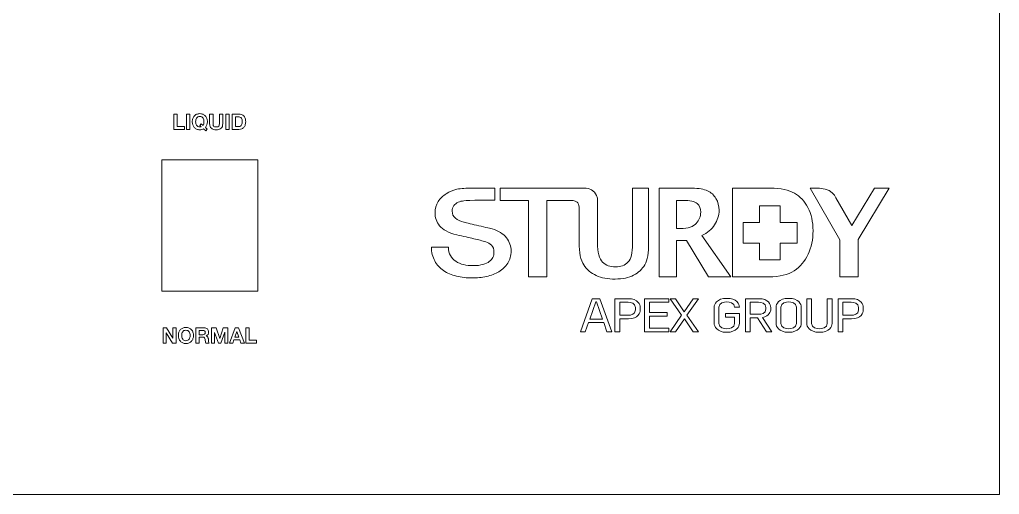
# Model space of a CAD drawing. Header units: millimetres. Extents: x 0 to 80449, y -23917 to 9476.
# Drawn here: x 10029.6 to 10253.8, y 4154.7 to 4263.3 of the extents above; entities that cross this region are included whole.
import ezdxf

# ---------------------------------------------------------------- set-up
doc = ezdxf.new("R2010")
doc.units = ezdxf.units.MM
doc.layers.get('0').update_dxf_attribs({"lineweight": 15})

msp = doc.modelspace()

# ---------------------------------------------------------------- linework, layer by layer
for q in [(10253.786, 4374.706), (9503.786, 4154.706)]:
    msp.add_line((10253.786, 4154.706), q)
for points in [[(10065.659, 4241.669), (10065.659, 4238.794), (10067.377, 4238.794), (10067.377, 4238.142), (10064.883, 4238.142), (10064.883, 4241.669), (10065.659, 4241.669)], [(10068.587, 4241.669), (10068.587, 4238.142), (10067.812, 4238.142), (10067.812, 4241.669), (10068.587, 4241.669)], [(10077.546, 4241.669), (10077.546, 4238.142), (10076.771, 4238.142), (10076.771, 4241.669), (10077.546, 4241.669)], [(10198.936, 4216.834), (10198.936, 4220.71), (10203.65, 4220.71)], [(10203.65, 4220.71), (10203.65, 4216.834)], [(10198.936, 4212.118), (10195.16, 4212.118), (10195.16, 4216.834), (10198.936, 4216.834)], [(10203.65, 4216.834), (10207.524, 4216.834), (10207.524, 4212.118)], [(10203.65, 4212.118), (10203.65, 4208.346), (10198.936, 4208.346), (10198.936, 4212.118)], [(10207.524, 4212.118), (10203.65, 4212.118)], [(10164.007, 4191.864), (10163.261, 4194.003), (10159.799, 4194.003), (10159.023, 4191.864), (10157.917, 4191.864), (10160.589, 4199.452), (10162.384, 4199.452), (10165.099, 4191.864), (10164.007, 4191.864)], [(10161.608, 4198.697), (10161.422, 4198.697), (10160.057, 4194.801), (10162.973, 4194.801), (10161.608, 4198.697)], [(10172.613, 4191.864), (10172.613, 4199.452), (10178.142, 4199.452), (10178.142, 4198.643), (10173.719, 4198.643), (10173.719, 4196.28), (10177.812, 4196.28), (10177.812, 4195.472), (10173.719, 4195.472), (10173.719, 4192.673), (10178.142, 4192.673), (10178.142, 4191.864), (10172.613, 4191.864)], [(10183.717, 4191.864), (10181.706, 4194.865), (10179.71, 4191.864), (10178.445, 4191.864), (10181.088, 4195.674), (10178.46, 4199.452), (10179.695, 4199.452), (10181.692, 4196.472), (10183.731, 4199.452), (10184.952, 4199.452), (10182.309, 4195.685), (10184.981, 4191.864), (10183.717, 4191.864)], [(10063.202, 4192.807), (10064.674, 4190.441), (10064.684, 4190.441), (10064.684, 4192.807), (10065.41, 4192.807), (10065.41, 4189.28), (10064.634, 4189.28), (10063.167, 4191.641), (10063.158, 4191.641), (10063.158, 4189.28), (10062.431, 4189.28), (10062.431, 4192.807), (10063.202, 4192.807)], [(10074.59, 4192.807), (10075.416, 4190.382), (10075.425, 4190.382), (10076.205, 4192.807), (10077.298, 4192.807), (10077.298, 4189.28), (10076.571, 4189.28), (10076.571, 4191.779), (10076.562, 4191.779), (10075.697, 4189.28), (10075.1, 4189.28), (10074.235, 4191.754), (10074.225, 4191.754), (10074.225, 4189.28), (10073.499, 4189.28), (10073.499, 4192.807), (10074.59, 4192.807)], [(10079.737, 4192.807), (10081.056, 4189.28), (10080.251, 4189.28), (10079.984, 4190.066), (10078.665, 4190.066), (10078.389, 4189.28), (10077.608, 4189.28), (10078.942, 4192.807), (10079.737, 4192.807)], [(10079.781, 4190.643), (10079.337, 4191.937), (10079.327, 4191.937), (10078.868, 4190.643), (10079.781, 4190.643)], [(10082.137, 4192.807), (10082.137, 4189.932), (10083.856, 4189.932), (10083.856, 4189.28), (10081.362, 4189.28), (10081.362, 4192.807), (10082.137, 4192.807)]]:
    msp.add_lwpolyline(points)
msp.add_lwpolyline([(10062.136, 4201.206), (10084.136, 4201.206), (10084.136, 4231.206), (10062.136, 4231.206)], close=True)
for points, knots in [([(10071.704, 4238.266), (10071.47, 4238.131), (10071.185, 4238.063), (10070.849, 4238.063), (10070.579, 4238.063), (10070.336, 4238.11), (10070.121, 4238.204), (10069.905, 4238.298), (10069.723, 4238.427), (10069.575, 4238.592), (10069.427, 4238.757), (10069.313, 4238.95), (10069.234, 4239.172), (10069.155, 4239.394), (10069.116, 4239.634), (10069.116, 4239.891), (10069.116, 4240.154), (10069.155, 4240.398), (10069.234, 4240.624), (10069.313, 4240.85), (10069.427, 4241.046), (10069.575, 4241.214), (10069.723, 4241.382), (10069.905, 4241.514), (10070.121, 4241.609), (10070.336, 4241.705), (10070.579, 4241.752), (10070.849, 4241.752), (10071.123, 4241.752), (10071.366, 4241.705), (10071.58, 4241.609), (10071.794, 4241.514), (10071.975, 4241.382), (10072.123, 4241.214), (10072.271, 4241.046), (10072.385, 4240.85), (10072.464, 4240.624), (10072.543, 4240.398), (10072.583, 4240.154), (10072.583, 4239.891), (10072.583, 4239.634), (10072.543, 4239.395), (10072.464, 4239.174), (10072.385, 4238.954), (10072.271, 4238.76), (10072.123, 4238.592), (10072.123, 4238.592), (10072.563, 4238.192), (10072.563, 4238.192), (10072.563, 4238.192), (10072.202, 4237.816), (10072.202, 4237.816), (10072.202, 4237.816), (10071.704, 4238.266), (10071.704, 4238.266)], [0, 0, 0, 0, 1, 1, 1, 2, 2, 2, 3, 3, 3, 4, 4, 4, 5, 5, 5, 6, 6, 6, 7, 7, 7, 8, 8, 8, 9, 9, 9, 10, 10, 10, 11, 11, 11, 12, 12, 12, 13, 13, 13, 14, 14, 14, 15, 15, 15, 16, 16, 16, 17, 17, 17, 18, 18, 18, 18]), ([(10075.704, 4238.411), (10075.437, 4238.179), (10075.069, 4238.063), (10074.597, 4238.063), (10074.12, 4238.063), (10073.751, 4238.178), (10073.489, 4238.409), (10073.227, 4238.639), (10073.096, 4238.995), (10073.096, 4239.476), (10073.096, 4239.476), (10073.096, 4241.669), (10073.096, 4241.669), (10073.096, 4241.669), (10073.872, 4241.669), (10073.872, 4241.669), (10073.872, 4241.669), (10073.872, 4239.476), (10073.872, 4239.476), (10073.872, 4239.38), (10073.88, 4239.286), (10073.897, 4239.194), (10073.913, 4239.102), (10073.948, 4239.02), (10074, 4238.95), (10074.052, 4238.879), (10074.126, 4238.821), (10074.22, 4238.777), (10074.314, 4238.732), (10074.44, 4238.71), (10074.597, 4238.71), (10074.874, 4238.71), (10075.065, 4238.772), (10075.171, 4238.895), (10075.276, 4239.019), (10075.328, 4239.212), (10075.328, 4239.476), (10075.328, 4239.476), (10075.328, 4241.669), (10075.328, 4241.669), (10075.328, 4241.669), (10076.104, 4241.669), (10076.104, 4241.669), (10076.104, 4241.669), (10076.104, 4239.476), (10076.104, 4239.476), (10076.104, 4238.998), (10075.971, 4238.644), (10075.704, 4238.411)], [0, 0, 0, 0, 1, 1, 1, 2, 2, 2, 3, 3, 3, 4, 4, 4, 5, 5, 5, 6, 6, 6, 7, 7, 7, 8, 8, 8, 9, 9, 9, 10, 10, 10, 11, 11, 11, 12, 12, 12, 13, 13, 13, 14, 14, 14, 15, 15, 15, 16, 16, 16, 16]), ([(10079.749, 4241.669), (10079.976, 4241.669), (10080.187, 4241.633), (10080.384, 4241.56), (10080.579, 4241.487), (10080.749, 4241.379), (10080.892, 4241.234), (10081.036, 4241.089), (10081.147, 4240.908), (10081.228, 4240.691), (10081.308, 4240.474), (10081.349, 4240.218), (10081.349, 4239.925), (10081.349, 4239.668), (10081.316, 4239.431), (10081.251, 4239.214), (10081.184, 4238.997), (10081.085, 4238.809), (10080.952, 4238.651), (10080.818, 4238.493), (10080.652, 4238.369), (10080.453, 4238.278), (10080.254, 4238.187), (10080.019, 4238.142), (10079.749, 4238.142), (10079.749, 4238.142), (10078.228, 4238.142), (10078.228, 4238.142), (10078.228, 4238.142), (10078.228, 4241.669), (10078.228, 4241.669), (10078.228, 4241.669), (10079.749, 4241.669), (10079.749, 4241.669)], [0, 0, 0, 0, 1, 1, 1, 2, 2, 2, 3, 3, 3, 4, 4, 4, 5, 5, 5, 6, 6, 6, 7, 7, 7, 8, 8, 8, 9, 9, 9, 10, 10, 10, 11, 11, 11, 11]), ([(10071.59, 4239.081), (10071.656, 4239.17), (10071.708, 4239.28), (10071.748, 4239.412), (10071.788, 4239.543), (10071.808, 4239.703), (10071.808, 4239.891), (10071.808, 4240.045), (10071.79, 4240.195), (10071.755, 4240.34), (10071.721, 4240.485), (10071.666, 4240.614), (10071.59, 4240.728), (10071.514, 4240.842), (10071.415, 4240.932), (10071.294, 4240.999), (10071.172, 4241.067), (10071.023, 4241.101), (10070.849, 4241.101), (10070.675, 4241.101), (10070.527, 4241.067), (10070.405, 4241), (10070.283, 4240.932), (10070.184, 4240.842), (10070.108, 4240.729), (10070.033, 4240.615), (10069.978, 4240.486), (10069.943, 4240.342), (10069.909, 4240.197), (10069.891, 4240.048), (10069.891, 4239.893), (10069.891, 4239.745), (10069.909, 4239.601), (10069.943, 4239.462), (10069.978, 4239.322), (10070.033, 4239.197), (10070.108, 4239.085), (10070.184, 4238.973), (10070.283, 4238.883), (10070.405, 4238.816), (10070.527, 4238.749), (10070.675, 4238.715), (10070.849, 4238.715), (10070.931, 4238.715), (10070.994, 4238.718), (10071.037, 4238.724), (10071.08, 4238.73), (10071.121, 4238.742), (10071.161, 4238.76), (10071.161, 4238.76), (10070.829, 4239.061), (10070.829, 4239.061), (10070.829, 4239.061), (10071.19, 4239.446), (10071.19, 4239.446), (10071.19, 4239.446), (10071.59, 4239.081), (10071.59, 4239.081)], [0, 0, 0, 0, 1, 1, 1, 2, 2, 2, 3, 3, 3, 4, 4, 4, 5, 5, 5, 6, 6, 6, 7, 7, 7, 8, 8, 8, 9, 9, 9, 10, 10, 10, 11, 11, 11, 12, 12, 12, 13, 13, 13, 14, 14, 14, 15, 15, 15, 16, 16, 16, 17, 17, 17, 18, 18, 18, 19, 19, 19, 19]), ([(10079.695, 4238.794), (10079.806, 4238.794), (10079.915, 4238.812), (10080.021, 4238.849), (10080.126, 4238.885), (10080.22, 4238.945), (10080.302, 4239.029), (10080.384, 4239.113), (10080.45, 4239.222), (10080.5, 4239.357), (10080.549, 4239.492), (10080.574, 4239.657), (10080.574, 4239.851), (10080.574, 4240.029), (10080.557, 4240.19), (10080.522, 4240.333), (10080.487, 4240.476), (10080.431, 4240.598), (10080.351, 4240.701), (10080.272, 4240.803), (10080.168, 4240.881), (10080.038, 4240.935), (10079.908, 4240.99), (10079.747, 4241.017), (10079.556, 4241.017), (10079.556, 4241.017), (10079.003, 4241.017), (10079.003, 4241.017), (10079.003, 4241.017), (10079.003, 4238.794), (10079.003, 4238.794), (10079.003, 4238.794), (10079.695, 4238.794), (10079.695, 4238.794)], [0, 0, 0, 0, 1, 1, 1, 2, 2, 2, 3, 3, 3, 4, 4, 4, 5, 5, 5, 6, 6, 6, 7, 7, 7, 8, 8, 8, 9, 9, 9, 10, 10, 10, 11, 11, 11, 11]), ([(10127.745, 4211.238), (10127.745, 4210.483), (10127.89, 4209.837), (10128.183, 4209.303), (10128.476, 4208.768), (10128.884, 4208.33), (10129.407, 4207.99), (10129.929, 4207.648), (10130.529, 4207.4), (10131.209, 4207.243), (10131.889, 4207.086), (10132.625, 4207.007), (10133.42, 4207.007), (10134.277, 4207.007), (10135.008, 4207.095), (10135.615, 4207.271), (10136.221, 4207.446), (10136.712, 4207.671), (10137.089, 4207.949), (10137.465, 4208.225), (10137.737, 4208.543), (10137.903, 4208.902), (10138.071, 4209.261), (10138.155, 4209.625), (10138.155, 4209.994), (10138.155, 4210.75), (10137.961, 4211.307), (10137.574, 4211.667), (10137.187, 4212.026), (10136.764, 4212.279), (10136.305, 4212.427), (10135.51, 4212.684), (10134.585, 4212.929), (10133.53, 4213.16), (10132.474, 4213.39), (10131.173, 4213.69), (10129.626, 4214.058), (10128.664, 4214.28), (10127.865, 4214.569), (10127.227, 4214.929), (10126.59, 4215.289), (10126.083, 4215.69), (10125.707, 4216.131), (10125.33, 4216.574), (10125.063, 4217.044), (10124.907, 4217.542), (10124.75, 4218.04), (10124.672, 4218.546), (10124.672, 4219.063), (10124.672, 4220.058), (10124.907, 4220.919), (10125.378, 4221.648), (10125.848, 4222.376), (10126.47, 4222.979), (10127.243, 4223.459), (10128.016, 4223.937), (10128.642, 4224.229), (10129.625, 4224.46), (10130.607, 4224.69), (10131.947, 4224.697), (10132.95, 4224.697), (10134.121, 4224.697), (10138.379, 4224.697), (10138.379, 4224.697), (10138.379, 4224.697), (10138.366, 4221.943), (10138.366, 4221.943), (10138.366, 4221.943), (10131.913, 4221.983), (10131.269, 4221.849), (10130.791, 4221.749), (10130.368, 4221.703), (10129.971, 4221.509), (10129.573, 4221.316), (10129.244, 4221.053), (10128.983, 4220.721), (10128.722, 4220.39), (10128.592, 4219.975), (10128.592, 4219.478), (10128.592, 4218.776), (10128.836, 4218.229), (10129.328, 4217.832), (10129.819, 4217.435), (10130.462, 4217.136), (10131.256, 4216.933), (10131.34, 4216.916), (10131.669, 4216.837), (10132.244, 4216.698), (10132.819, 4216.56), (10133.462, 4216.408), (10134.173, 4216.242), (10134.883, 4216.076), (10135.578, 4215.915), (10136.258, 4215.758), (10136.937, 4215.601), (10137.423, 4215.486), (10137.715, 4215.412), (10138.447, 4215.21), (10139.084, 4214.934), (10139.629, 4214.584), (10140.172, 4214.234), (10140.626, 4213.832), (10140.992, 4213.381), (10141.358, 4212.929), (10141.629, 4212.445), (10141.808, 4211.929), (10141.984, 4211.413), (10142.074, 4210.897), (10142.074, 4210.381), (10142.074, 4209.275), (10141.818, 4208.33), (10141.306, 4207.548), (10140.794, 4206.764), (10140.119, 4206.123), (10139.283, 4205.626), (10138.447, 4205.127), (10137.496, 4204.764), (10136.43, 4204.534), (10135.364, 4204.303), (10134.277, 4204.188), (10133.169, 4204.188), (10131.894, 4204.188), (10130.692, 4204.326), (10129.563, 4204.602), (10128.435, 4204.879), (10127.452, 4205.303), (10126.616, 4205.875), (10125.78, 4206.446), (10125.111, 4207.179), (10124.61, 4208.073), (10124.108, 4208.966), (10123.846, 4210.022), (10123.825, 4211.238), (10123.825, 4211.238), (10127.745, 4211.238), (10127.745, 4211.238)], [0, 0, 0, 0, 1, 1, 1, 2, 2, 2, 3, 3, 3, 4, 4, 4, 5, 5, 5, 6, 6, 6, 7, 7, 7, 8, 8, 8, 9, 9, 9, 10, 10, 10, 11, 11, 11, 12, 12, 12, 13, 13, 13, 14, 14, 14, 15, 15, 15, 16, 16, 16, 17, 17, 17, 18, 18, 18, 19, 19, 19, 20, 20, 20, 21, 21, 21, 22, 22, 22, 23, 23, 23, 24, 24, 24, 25, 25, 25, 26, 26, 26, 27, 27, 27, 28, 28, 28, 29, 29, 29, 30, 30, 30, 31, 31, 31, 32, 32, 32, 33, 33, 33, 34, 34, 34, 35, 35, 35, 36, 36, 36, 37, 37, 37, 38, 38, 38, 39, 39, 39, 40, 40, 40, 41, 41, 41, 42, 42, 42, 43, 43, 43, 44, 44, 44, 45, 45, 45, 45]), ([(10175.915, 4204.446), (10175.915, 4204.446), (10175.915, 4224.697), (10175.915, 4224.697), (10175.915, 4224.697), (10183.485, 4224.697), (10183.485, 4224.697), (10185.035, 4224.697), (10186.215, 4224.504), (10187.026, 4224.117), (10187.835, 4223.729), (10188.476, 4223.141), (10188.945, 4222.353), (10189.414, 4221.564), (10189.65, 4220.673), (10189.65, 4219.68), (10189.65, 4218.496), (10189.305, 4217.376), (10188.624, 4216.323), (10187.939, 4215.271), (10186.974, 4214.467), (10185.727, 4213.912), (10185.727, 4213.912), (10192.334, 4204.446), (10192.334, 4204.446), (10192.334, 4204.446), (10187.211, 4204.446), (10187.211, 4204.446), (10187.211, 4204.446), (10182.164, 4212.737), (10182.164, 4212.737), (10182.164, 4212.737), (10179.876, 4212.737), (10179.876, 4212.737), (10179.876, 4212.737), (10179.876, 4204.446), (10179.876, 4204.446), (10179.876, 4204.446), (10175.915, 4204.446), (10175.915, 4204.446)], [0, 0, 0, 0, 1, 1, 1, 2, 2, 2, 3, 3, 3, 4, 4, 4, 5, 5, 5, 6, 6, 6, 7, 7, 7, 8, 8, 8, 9, 9, 9, 10, 10, 10, 11, 11, 11, 12, 12, 12, 13, 13, 13, 13]), ([(10192.716, 4204.446), (10192.716, 4204.446), (10192.716, 4224.697), (10192.716, 4224.697), (10192.716, 4224.697), (10201.429, 4224.697), (10201.429, 4224.697), (10203.765, 4224.697), (10205.581, 4224.323), (10206.879, 4223.576), (10208.181, 4222.828), (10209.216, 4221.726), (10209.986, 4220.271), (10210.757, 4218.816), (10211.143, 4217.057), (10211.143, 4214.997), (10211.143, 4212.981), (10210.775, 4211.178), (10210.041, 4209.592), (10209.308, 4208.004), (10208.239, 4206.749), (10206.834, 4205.828), (10205.43, 4204.907), (10203.503, 4204.446), (10201.061, 4204.446), (10201.061, 4204.446), (10192.716, 4204.446), (10192.716, 4204.446)], [0, 0, 0, 0, 1, 1, 1, 2, 2, 2, 3, 3, 3, 4, 4, 4, 5, 5, 5, 6, 6, 6, 7, 7, 7, 8, 8, 8, 9, 9, 9, 9]), ([(10217.263, 4204.446), (10217.263, 4204.446), (10217.263, 4212.93), (10217.263, 4212.93), (10217.263, 4212.93), (10210.457, 4224.697), (10210.457, 4224.697), (10210.457, 4224.697), (10212.074, 4224.697), (10212.074, 4224.697), (10212.074, 4224.697), (10213.651, 4224.765), (10214.818, 4224.159), (10215.987, 4223.552), (10216.363, 4222.524), (10216.363, 4222.524), (10216.363, 4222.524), (10220.05, 4216.151), (10220.05, 4216.151), (10220.05, 4216.151), (10225.201, 4224.697), (10225.201, 4224.697), (10225.201, 4224.697), (10228.543, 4224.697), (10228.543, 4224.697), (10228.543, 4224.697), (10221.47, 4212.956), (10221.47, 4212.956), (10221.47, 4212.956), (10221.47, 4204.446), (10221.47, 4204.446), (10221.47, 4204.446), (10217.263, 4204.446), (10217.263, 4204.446)], [0, 0, 0, 0, 1, 1, 1, 2, 2, 2, 3, 3, 3, 4, 4, 4, 5, 5, 5, 6, 6, 6, 7, 7, 7, 8, 8, 8, 9, 9, 9, 10, 10, 10, 11, 11, 11, 11]), ([(10179.876, 4215.507), (10179.876, 4215.507), (10180.838, 4215.507), (10180.838, 4215.507), (10182.568, 4215.507), (10183.769, 4215.886), (10184.439, 4216.644), (10185.106, 4217.403), (10185.444, 4218.259), (10185.444, 4219.216), (10185.444, 4220.046), (10185.173, 4220.706), (10184.633, 4221.194), (10184.094, 4221.681), (10182.997, 4221.927), (10181.342, 4221.927), (10181.342, 4221.927), (10179.876, 4221.927), (10179.876, 4221.927), (10179.876, 4221.927), (10179.876, 4215.507), (10179.876, 4215.507)], [0, 0, 0, 0, 1, 1, 1, 2, 2, 2, 3, 3, 3, 4, 4, 4, 5, 5, 5, 6, 6, 6, 7, 7, 7, 7]), ([(10162.989, 4207.804), (10163.753, 4207.072), (10164.742, 4206.706), (10165.954, 4206.706), (10167.15, 4206.706), (10168.101, 4207.068), (10168.809, 4207.791)], [5, 5, 5, 5, 6, 6, 6, 7, 7, 7, 7]), ([(10170.106, 4204.812), (10168.995, 4204.229), (10167.584, 4203.937), (10165.88, 4203.937), (10164.199, 4203.937), (10162.759, 4204.209), (10161.555, 4204.749)], [13, 13, 13, 13, 14, 14, 14, 15, 15, 15, 15]), ([(10168.906, 4194.855), (10168.906, 4194.855), (10166.924, 4194.855), (10166.924, 4194.855), (10166.924, 4194.855), (10166.924, 4191.864), (10166.924, 4191.864), (10166.924, 4191.864), (10165.818, 4191.864), (10165.818, 4191.864), (10165.818, 4191.864), (10165.818, 4199.452), (10165.818, 4199.452), (10165.818, 4199.452), (10168.849, 4199.452), (10168.849, 4199.452), (10171.161, 4199.452), (10171.606, 4198.09), (10171.606, 4197.441), (10171.606, 4197.441), (10171.606, 4196.887), (10171.606, 4196.887), (10171.606, 4196.217), (10171.161, 4194.855), (10168.906, 4194.855)], [0, 0, 0, 0, 1, 1, 1, 2, 2, 2, 3, 3, 3, 4, 4, 4, 5, 5, 5, 6, 6, 6, 7, 7, 7, 8, 8, 8, 8]), ([(10170.5, 4197.419), (10170.5, 4198.494), (10169.423, 4198.643), (10168.82, 4198.643), (10168.82, 4198.643), (10166.924, 4198.643), (10166.924, 4198.643), (10166.924, 4198.643), (10166.924, 4195.663), (10166.924, 4195.663), (10166.924, 4195.663), (10168.849, 4195.663), (10168.849, 4195.663), (10169.452, 4195.663), (10170.5, 4195.822), (10170.5, 4196.898), (10170.5, 4196.898), (10170.5, 4197.419), (10170.5, 4197.419)], [0, 0, 0, 0, 1, 1, 1, 2, 2, 2, 3, 3, 3, 4, 4, 4, 5, 5, 5, 6, 6, 6, 6]), ([(10191.389, 4191.768), (10189.133, 4191.768), (10188.516, 4193.141), (10188.516, 4193.812), (10188.516, 4193.812), (10188.516, 4197.515), (10188.516, 4197.515), (10188.516, 4198.164), (10189.105, 4199.527), (10191.417, 4199.527), (10193.657, 4199.527), (10194.304, 4198.228), (10194.304, 4197.505), (10194.304, 4197.505), (10193.198, 4197.505), (10193.198, 4197.505), (10193.198, 4198.547), (10191.991, 4198.728), (10191.417, 4198.728), (10190.828, 4198.728), (10189.622, 4198.547), (10189.622, 4197.494), (10189.622, 4197.494), (10189.622, 4193.812), (10189.622, 4193.812), (10189.622, 4192.737), (10190.828, 4192.567), (10191.417, 4192.567), (10191.991, 4192.567), (10193.198, 4192.737), (10193.198, 4193.812), (10193.198, 4193.812), (10193.198, 4195.237), (10193.198, 4195.237), (10193.198, 4195.237), (10191.086, 4195.237), (10191.086, 4195.237), (10191.086, 4195.237), (10191.086, 4196.047), (10191.086, 4196.047), (10191.086, 4196.047), (10194.304, 4196.047), (10194.304, 4196.047), (10194.304, 4196.047), (10194.304, 4193.801), (10194.304, 4193.801), (10194.304, 4193.13), (10193.672, 4191.768), (10191.389, 4191.768)], [0, 0, 0, 0, 1, 1, 1, 2, 2, 2, 3, 3, 3, 4, 4, 4, 5, 5, 5, 6, 6, 6, 7, 7, 7, 8, 8, 8, 9, 9, 9, 10, 10, 10, 11, 11, 11, 12, 12, 12, 13, 13, 13, 14, 14, 14, 15, 15, 15, 16, 16, 16, 16]), ([(10200.467, 4191.864), (10200.467, 4191.864), (10198.456, 4195.067), (10198.456, 4195.067), (10198.456, 4195.067), (10196.776, 4195.067), (10196.776, 4195.067), (10196.776, 4195.067), (10196.776, 4191.864), (10196.776, 4191.864), (10196.776, 4191.864), (10195.67, 4191.864), (10195.67, 4191.864), (10195.67, 4191.864), (10195.67, 4199.452), (10195.67, 4199.452), (10195.67, 4199.452), (10198.7, 4199.452), (10198.7, 4199.452), (10201.013, 4199.452), (10201.473, 4198.1), (10201.473, 4197.451), (10201.473, 4197.451), (10201.473, 4197.09), (10201.473, 4197.09), (10201.473, 4196.525), (10201.128, 4195.472), (10199.62, 4195.141), (10199.62, 4195.141), (10201.717, 4191.864), (10201.717, 4191.864), (10201.717, 4191.864), (10200.467, 4191.864), (10200.467, 4191.864)], [0, 0, 0, 0, 1, 1, 1, 2, 2, 2, 3, 3, 3, 4, 4, 4, 5, 5, 5, 6, 6, 6, 7, 7, 7, 8, 8, 8, 9, 9, 9, 10, 10, 10, 11, 11, 11, 11]), ([(10200.366, 4197.419), (10200.366, 4198.494), (10199.275, 4198.643), (10198.672, 4198.643), (10198.672, 4198.643), (10196.776, 4198.643), (10196.776, 4198.643), (10196.776, 4198.643), (10196.776, 4195.876), (10196.776, 4195.876), (10196.776, 4195.876), (10198.7, 4195.876), (10198.7, 4195.876), (10199.304, 4195.876), (10200.366, 4196.036), (10200.366, 4197.1), (10200.366, 4197.1), (10200.366, 4197.419), (10200.366, 4197.419)], [0, 0, 0, 0, 1, 1, 1, 2, 2, 2, 3, 3, 3, 4, 4, 4, 5, 5, 5, 6, 6, 6, 6]), ([(10205.568, 4191.768), (10203.313, 4191.768), (10202.681, 4193.109), (10202.681, 4193.812), (10202.681, 4193.812), (10202.681, 4197.515), (10202.681, 4197.515), (10202.681, 4198.196), (10203.269, 4199.527), (10205.582, 4199.527), (10207.823, 4199.527), (10208.469, 4198.196), (10208.469, 4197.505), (10208.469, 4197.505), (10208.469, 4193.801), (10208.469, 4193.801), (10208.469, 4193.098), (10207.866, 4191.768), (10205.568, 4191.768)], [0, 0, 0, 0, 1, 1, 1, 2, 2, 2, 3, 3, 3, 4, 4, 4, 5, 5, 5, 6, 6, 6, 6]), ([(10207.363, 4197.494), (10207.363, 4198.558), (10206.156, 4198.728), (10205.582, 4198.728), (10204.993, 4198.728), (10203.787, 4198.558), (10203.787, 4197.494), (10203.787, 4197.494), (10203.787, 4193.812), (10203.787, 4193.812), (10203.787, 4192.737), (10204.993, 4192.567), (10205.582, 4192.567), (10206.156, 4192.567), (10207.363, 4192.737), (10207.363, 4193.812), (10207.363, 4193.812), (10207.363, 4197.494), (10207.363, 4197.494)], [0, 0, 0, 0, 1, 1, 1, 2, 2, 2, 3, 3, 3, 4, 4, 4, 5, 5, 5, 6, 6, 6, 6]), ([(10212.607, 4191.768), (10210.28, 4191.768), (10209.691, 4193.098), (10209.691, 4193.812), (10209.691, 4193.812), (10209.691, 4199.452), (10209.691, 4199.452), (10209.691, 4199.452), (10210.798, 4199.452), (10210.798, 4199.452), (10210.798, 4199.452), (10210.798, 4193.812), (10210.798, 4193.812), (10210.798, 4192.737), (10212.018, 4192.567), (10212.592, 4192.567), (10213.182, 4192.567), (10214.388, 4192.737), (10214.388, 4193.812), (10214.388, 4193.812), (10214.388, 4199.452), (10214.388, 4199.452), (10214.388, 4199.452), (10215.494, 4199.452), (10215.494, 4199.452), (10215.494, 4199.452), (10215.494, 4193.801), (10215.494, 4193.801), (10215.494, 4193.088), (10214.92, 4191.768), (10212.607, 4191.768)], [0, 0, 0, 0, 1, 1, 1, 2, 2, 2, 3, 3, 3, 4, 4, 4, 5, 5, 5, 6, 6, 6, 7, 7, 7, 8, 8, 8, 9, 9, 9, 10, 10, 10, 10]), ([(10219.948, 4194.855), (10219.948, 4194.855), (10217.965, 4194.855), (10217.965, 4194.855), (10217.965, 4194.855), (10217.965, 4191.864), (10217.965, 4191.864), (10217.965, 4191.864), (10216.86, 4191.864), (10216.86, 4191.864), (10216.86, 4191.864), (10216.86, 4199.452), (10216.86, 4199.452), (10216.86, 4199.452), (10219.89, 4199.452), (10219.89, 4199.452), (10222.203, 4199.452), (10222.648, 4198.09), (10222.648, 4197.441), (10222.648, 4197.441), (10222.648, 4196.887), (10222.648, 4196.887), (10222.648, 4196.217), (10222.203, 4194.855), (10219.948, 4194.855)], [0, 0, 0, 0, 1, 1, 1, 2, 2, 2, 3, 3, 3, 4, 4, 4, 5, 5, 5, 6, 6, 6, 7, 7, 7, 8, 8, 8, 8]), ([(10221.541, 4197.419), (10221.541, 4198.494), (10220.464, 4198.643), (10219.862, 4198.643), (10219.862, 4198.643), (10217.965, 4198.643), (10217.965, 4198.643), (10217.965, 4198.643), (10217.965, 4195.663), (10217.965, 4195.663), (10217.965, 4195.663), (10219.89, 4195.663), (10219.89, 4195.663), (10220.493, 4195.663), (10221.541, 4195.822), (10221.541, 4196.898), (10221.541, 4196.898), (10221.541, 4197.419), (10221.541, 4197.419)], [0, 0, 0, 0, 1, 1, 1, 2, 2, 2, 3, 3, 3, 4, 4, 4, 5, 5, 5, 6, 6, 6, 6]), ([(10066.057, 4191.762), (10066.135, 4191.987), (10066.249, 4192.184), (10066.397, 4192.352), (10066.545, 4192.52), (10066.727, 4192.652), (10066.943, 4192.747), (10067.159, 4192.843), (10067.402, 4192.891), (10067.672, 4192.891), (10067.945, 4192.891), (10068.189, 4192.843), (10068.402, 4192.747), (10068.617, 4192.652), (10068.798, 4192.52), (10068.946, 4192.352), (10069.094, 4192.184), (10069.208, 4191.987), (10069.287, 4191.762), (10069.366, 4191.536), (10069.406, 4191.292), (10069.406, 4191.029), (10069.406, 4190.772), (10069.366, 4190.532), (10069.287, 4190.31), (10069.208, 4190.088), (10069.094, 4189.894), (10068.946, 4189.729), (10068.798, 4189.565), (10068.617, 4189.436), (10068.402, 4189.342), (10068.189, 4189.248), (10067.945, 4189.201), (10067.672, 4189.201), (10067.402, 4189.201), (10067.159, 4189.248), (10066.943, 4189.342), (10066.727, 4189.436), (10066.545, 4189.565), (10066.397, 4189.729), (10066.249, 4189.894), (10066.135, 4190.088), (10066.057, 4190.31), (10065.978, 4190.532), (10065.938, 4190.772), (10065.938, 4191.029), (10065.938, 4191.292), (10065.978, 4191.536), (10066.057, 4191.762)], [0, 0, 0, 0, 1, 1, 1, 2, 2, 2, 3, 3, 3, 4, 4, 4, 5, 5, 5, 6, 6, 6, 7, 7, 7, 8, 8, 8, 9, 9, 9, 10, 10, 10, 11, 11, 11, 12, 12, 12, 13, 13, 13, 14, 14, 14, 15, 15, 15, 16, 16, 16, 16]), ([(10066.765, 4190.596), (10066.8, 4190.456), (10066.855, 4190.33), (10066.931, 4190.219), (10067.006, 4190.107), (10067.106, 4190.017), (10067.227, 4189.949), (10067.349, 4189.882), (10067.497, 4189.848), (10067.672, 4189.848), (10067.846, 4189.848), (10067.994, 4189.882), (10068.116, 4189.949), (10068.238, 4190.017), (10068.337, 4190.107), (10068.413, 4190.219), (10068.488, 4190.33), (10068.544, 4190.456), (10068.578, 4190.596), (10068.612, 4190.736), (10068.63, 4190.88), (10068.63, 4191.029), (10068.63, 4191.183), (10068.612, 4191.333), (10068.578, 4191.478), (10068.544, 4191.623), (10068.488, 4191.752), (10068.413, 4191.866), (10068.337, 4191.979), (10068.238, 4192.07), (10068.116, 4192.138), (10067.994, 4192.205), (10067.846, 4192.239), (10067.672, 4192.239), (10067.497, 4192.239), (10067.349, 4192.205), (10067.227, 4192.138), (10067.106, 4192.07), (10067.006, 4191.979), (10066.931, 4191.866), (10066.855, 4191.752), (10066.8, 4191.623), (10066.765, 4191.478), (10066.731, 4191.333), (10066.714, 4191.183), (10066.714, 4191.029), (10066.714, 4190.88), (10066.731, 4190.736), (10066.765, 4190.596)], [0, 0, 0, 0, 1, 1, 1, 2, 2, 2, 3, 3, 3, 4, 4, 4, 5, 5, 5, 6, 6, 6, 7, 7, 7, 8, 8, 8, 9, 9, 9, 10, 10, 10, 11, 11, 11, 12, 12, 12, 13, 13, 13, 14, 14, 14, 15, 15, 15, 16, 16, 16, 16]), ([(10071.835, 4192.807), (10071.993, 4192.807), (10072.135, 4192.781), (10072.262, 4192.73), (10072.389, 4192.679), (10072.498, 4192.609), (10072.588, 4192.52), (10072.679, 4192.431), (10072.748, 4192.328), (10072.796, 4192.211), (10072.843, 4192.094), (10072.867, 4191.969), (10072.867, 4191.834), (10072.867, 4191.626), (10072.824, 4191.446), (10072.736, 4191.295), (10072.649, 4191.144), (10072.507, 4191.029), (10072.309, 4190.95), (10072.309, 4190.95), (10072.309, 4190.94), (10072.309, 4190.94), (10072.405, 4190.913), (10072.483, 4190.873), (10072.546, 4190.819), (10072.609, 4190.764), (10072.66, 4190.7), (10072.699, 4190.626), (10072.739, 4190.552), (10072.768, 4190.47), (10072.786, 4190.382), (10072.804, 4190.293), (10072.816, 4190.204), (10072.823, 4190.115), (10072.826, 4190.059), (10072.829, 4189.993), (10072.833, 4189.918), (10072.836, 4189.842), (10072.842, 4189.764), (10072.85, 4189.685), (10072.858, 4189.606), (10072.871, 4189.531), (10072.889, 4189.461), (10072.908, 4189.39), (10072.935, 4189.33), (10072.971, 4189.28), (10072.971, 4189.28), (10072.195, 4189.28), (10072.195, 4189.28), (10072.153, 4189.392), (10072.126, 4189.525), (10072.117, 4189.68), (10072.106, 4189.835), (10072.092, 4189.983), (10072.072, 4190.125), (10072.046, 4190.309), (10071.99, 4190.444), (10071.904, 4190.53), (10071.818, 4190.615), (10071.679, 4190.658), (10071.484, 4190.658), (10071.484, 4190.658), (10070.709, 4190.658), (10070.709, 4190.658), (10070.709, 4190.658), (10070.709, 4189.28), (10070.709, 4189.28), (10070.709, 4189.28), (10069.933, 4189.28), (10069.933, 4189.28), (10069.933, 4189.28), (10069.933, 4192.807), (10069.933, 4192.807), (10069.933, 4192.807), (10071.835, 4192.807), (10071.835, 4192.807)], [0, 0, 0, 0, 1, 1, 1, 2, 2, 2, 3, 3, 3, 4, 4, 4, 5, 5, 5, 6, 6, 6, 7, 7, 7, 8, 8, 8, 9, 9, 9, 10, 10, 10, 11, 11, 11, 12, 12, 12, 13, 13, 13, 14, 14, 14, 15, 15, 15, 16, 16, 16, 17, 17, 17, 18, 18, 18, 19, 19, 19, 20, 20, 20, 21, 21, 21, 22, 22, 22, 23, 23, 23, 24, 24, 24, 25, 25, 25, 25]), ([(10071.559, 4191.211), (10071.736, 4191.211), (10071.869, 4191.251), (10071.958, 4191.33), (10072.047, 4191.409), (10072.092, 4191.537), (10072.092, 4191.715), (10072.092, 4191.886), (10072.047, 4192.011), (10071.958, 4192.088), (10071.869, 4192.165), (10071.736, 4192.204), (10071.559, 4192.204), (10071.559, 4192.204), (10070.709, 4192.204), (10070.709, 4192.204), (10070.709, 4192.204), (10070.709, 4191.211), (10070.709, 4191.211), (10070.709, 4191.211), (10071.559, 4191.211), (10071.559, 4191.211)], [0, 0, 0, 0, 1, 1, 1, 2, 2, 2, 3, 3, 3, 4, 4, 4, 5, 5, 5, 6, 6, 6, 7, 7, 7, 7])]:
    msp.add_open_spline(points, degree=3, knots=knots)
for points in [[(10139.575, 4224.697), (10139.575, 4224.697), (10158.27, 4224.697), (10158.27, 4224.697)], [(10139.575, 4221.901), (10139.575, 4221.901), (10139.575, 4224.697), (10139.575, 4224.697)], [(10157.64, 4224.697), (10157.64, 4224.697), (10159.058, 4224.697), (10159.058, 4224.697)], [(10159.058, 4224.697), (10159.058, 4224.697), (10160.227, 4224.774), (10161.133, 4223.771)], [(10161.133, 4223.771), (10161.96, 4222.856), (10161.848, 4221.73), (10161.848, 4221.73)], [(10169.87, 4224.697), (10169.87, 4224.697), (10173.542, 4224.697), (10173.542, 4224.697)], [(10169.87, 4211.97), (10169.87, 4211.97), (10169.87, 4224.697), (10169.87, 4224.697)], [(10173.542, 4224.697), (10173.542, 4224.697), (10173.542, 4212.257), (10173.542, 4212.257)], [(10146.042, 4221.901), (10146.042, 4221.901), (10139.575, 4221.901), (10139.575, 4221.901)], [(10146.042, 4204.446), (10146.042, 4204.446), (10146.042, 4221.901), (10146.042, 4221.901)], [(10150.248, 4221.901), (10150.248, 4221.901), (10150.248, 4204.446), (10150.248, 4204.446)], [(10155.357, 4221.901), (10155.357, 4221.901), (10150.248, 4221.901), (10150.248, 4221.901)], [(10155.913, 4221.901), (10155.913, 4221.901), (10155.357, 4221.901), (10155.357, 4221.901)], [(10157.17, 4221.523), (10156.53, 4222), (10155.913, 4221.901), (10155.913, 4221.901)], [(10157.64, 4220.407), (10157.574, 4220.867), (10157.438, 4221.323), (10157.17, 4221.523)], [(10161.848, 4221.73), (10161.848, 4221.73), (10161.848, 4212.27), (10161.848, 4212.27)], [(10157.64, 4212.298), (10157.64, 4212.298), (10157.64, 4216.824), (10157.64, 4220.407)], [(10158.693, 4207.172), (10157.994, 4208.244), (10157.64, 4209.953), (10157.64, 4212.298)], [(10161.848, 4212.27), (10161.848, 4210.024), (10162.229, 4208.534), (10162.989, 4207.804)], [(10173.542, 4212.257), (10173.542, 4209.912), (10173.247, 4208.231), (10172.658, 4207.213)], [(10168.809, 4207.791), (10169.517, 4208.513), (10169.87, 4209.905), (10169.87, 4211.97)], [(10161.555, 4204.749), (10160.352, 4205.292), (10159.396, 4206.1), (10158.693, 4207.172)], [(10172.658, 4207.213), (10172.071, 4206.198), (10171.219, 4205.396), (10170.106, 4204.812)], [(10150.248, 4204.446), (10150.248, 4204.446), (10146.042, 4204.446), (10146.042, 4204.446)]]:
    msp.add_open_spline(points, degree=3)

doc.saveas('drawing.dxf')
